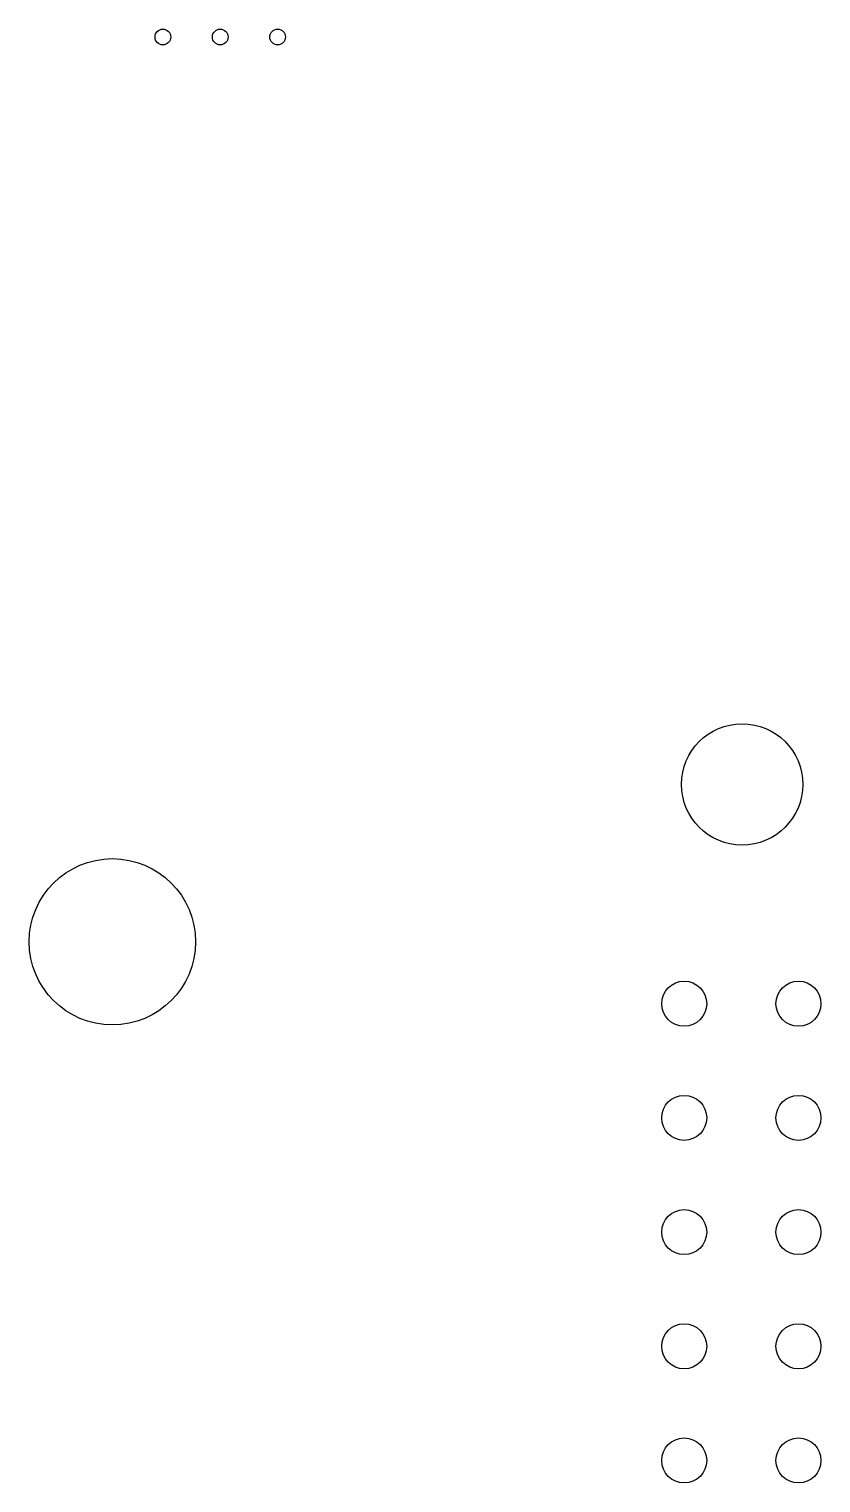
# Model space of a CAD drawing. Header units: inches. Extents: x 0.57 to 7.95, y -5.84 to -0.5.
# Drawn here: x 4.061 to 4.754, y -3.112 to -1.839 of the extents above; entities that cross this region are included whole.
import ezdxf

# ---------------------------------------------------------------- set-up
doc = ezdxf.new("R2010")
doc.units = ezdxf.units.IN
doc.header["$MEASUREMENT"] = 0
doc.layers.add('BLACK', color=250, linetype='CONTINUOUS')

msp = doc.modelspace()

# ---------------------------------------------------------------- linework, layer by layer
at = {"layer": 'BLACK'}
for centre, radius in [((4.1781, -1.8455), 0.00689), ((4.1781, -1.8455), 0.00689), ((4.2283, -1.8455), 0.00689), ((4.2283, -1.8455), 0.00689), ((4.2785, -1.8455), 0.00689), ((4.2785, -1.8455), 0.00689), ((4.685, -2.5), 0.0531), ((4.685, -2.5), 0.0531), ((4.1339, -2.6378), 0.0728), ((4.1339, -2.6378), 0.0728), ((4.6343, -2.692), 0.0197), ((4.6343, -2.692), 0.0197), ((4.7343, -2.692), 0.0197), ((4.7343, -2.692), 0.0197), ((4.6343, -2.792), 0.0197), ((4.6343, -2.792), 0.0197), ((4.7343, -2.792), 0.0197), ((4.7343, -2.792), 0.0197), ((4.6343, -2.892), 0.0197), ((4.6343, -2.892), 0.0197), ((4.7343, -2.892), 0.0197), ((4.7343, -2.892), 0.0197), ((4.6343, -2.992), 0.0197), ((4.6343, -2.992), 0.0197), ((4.7343, -2.992), 0.0197), ((4.7343, -2.992), 0.0197), ((4.6343, -3.092), 0.0197), ((4.6343, -3.092), 0.0197), ((4.7343, -3.092), 0.0197), ((4.7343, -3.092), 0.0197)]:
    msp.add_circle(centre, radius, dxfattribs=at)

doc.saveas('drawing.dxf')
